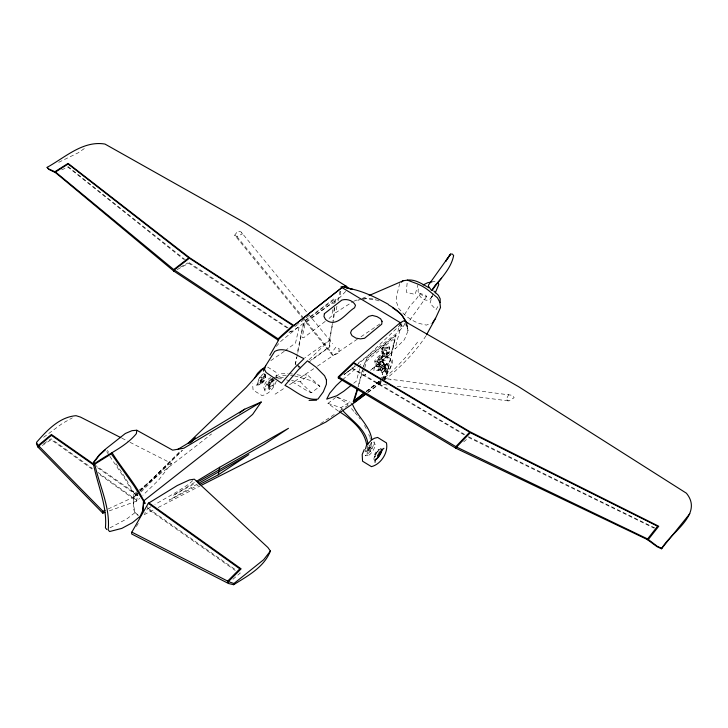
<?xml version="1.0" encoding="UTF-8"?>
<svg xmlns="http://www.w3.org/2000/svg" width="728" height="728" viewBox="0 0 728 728"><rect width="100%" height="100%" fill="white"/><g stroke="black" fill="none" stroke-linecap="round" stroke-linejoin="round"><path stroke-width="0.55" stroke-dasharray="3.64 2.73" d="M334.252 307.853L332.878 320.784M334.616 303.449L334.989 299.044L305.915 320.338L303.212 325.689L295.477 364.155M334.744 307.325C334.525 320.675 329.447 333.497 329.848 346.846L308.727 362.216M335.135 302.821L335.526 298.325L334.361 298.58L305.805 319.911L302.739 326.044L296.851 355.018M388.015 371.935L387.178 372.745L384.994 371.799L385.048 364.009L377.959 359.641L375.93 361.761L376.786 366.721L377.805 366.948C381.518 364.027 380.089 358.449 382.728 355L376.776 360.66M407.134 283.165L406.279 292.183L415.151 294.494L418.018 284.657M115.943 463.572L126.299 479.515L134.507 493.739C133.743 500.937 130.649 511.12 138.457 515.761M381.609 358.95L383.347 360.56L382.537 361.224L378.96 362.635L377.159 361.525L377.441 360.014L382.509 352.407L384.32 353.517L384.111 354.509L380.034 361.106L378.223 359.996L381.609 358.95L383.347 360.56M147.848 506.633L147.556 508.827L144.599 513.486M289.653 331.713L292.783 330.967L339.83 297.497L340.941 290.181M295.195 365.01L296.487 357.221M332.76 309.719L331.722 315.979L328.865 318.664M382.564 347.684L382.145 350.068L382.791 348.102L385.167 347.201L387.897 347.893L389.371 349.768L389.808 347.411L388.324 345.554L385.594 344.835L383.237 345.718L382.564 347.684L384.084 349.44L386.777 350.259L389.198 349.358L389.808 347.411M378.906 364.701L379.07 363.736L387.287 368.796L387.105 369.76M381.973 351.06L381.8 352.052L383.274 353.926L385.995 354.627L388.379 353.717L389.198 350.76L388.561 352.734L386.177 353.635L383.447 352.944L381.973 351.06L382.619 349.094L384.994 348.193L387.715 348.885M332.341 323.996L329.438 340.358L329.538 346.628L310.719 360.296M381.354 358.531L382.045 355.983L383.938 355.264L386.104 355.81L387.278 357.311L387.105 358.294L386.595 359.869L384.702 360.588L382.528 360.032L381.354 358.531L381.872 356.957L383.765 356.238L385.931 356.793L387.105 358.294M383.274 353.926L383.447 352.944L383.019 353.353L381.254 351.087L382.2 347.738L385.057 346.664L388.324 347.493L390.099 349.74L389.152 353.098L386.295 354.181L383.019 353.353M382.528 360.032L383.128 358.649M386.777 350.259L386.359 352.643L388.734 351.742M383.246 351.988L382.246 357.521L382.637 356.347L384.056 355.801L385.676 356.219L386.559 357.339L387.569 351.806L386.686 350.678L385.057 350.268L383.629 350.805L383.246 351.988L384.129 353.116M385.995 354.627L386.177 353.635L386.295 354.181M358.303 363.045L397.779 332.514L399.417 324.206M273.737 377.532L269.496 381.463L268.077 388.579L269.251 389.344L273.419 386.104L274.529 380.635M269.251 389.344L270.561 382.773L274.165 379.616M273.173 379.179L268.077 388.579L272.245 385.349L273.473 379.252M336.937 306.297L335.617 312.749L352.589 301.856M338.038 300.919L340.022 291.245M382.309 353.399L382.509 352.407M401.601 323.769L395.004 348.949L404.377 339.73L408.017 330.867L406.988 325.143M399.736 283.501L396.769 295.277L396.132 301.164L398.871 308.681L404.44 314.632A46.41 38.548 60.7 0 0 419.219 323.459L426.39 325.107L431.504 323.205M364.528 368.714L362.835 375.229L364.127 375.557L366.766 373.4L364.127 375.557M364.81 367.622L366.23 362.189L367.686 359.969L392.629 339.767L394.212 340.14L391.573 352.57L390.517 353.926L370.288 370.516L391.873 352.343L395.577 335.735L367.303 358.249L364.482 363.663L363.618 366.967M362.298 370.634L357.885 387.205M363.445 366.239L367.221 357.839L396.114 334.998L386.796 375.248L384.521 379.652M363.336 368.059L358.367 386.85M359.696 368.586L356.365 381.108L352.998 383.82M368.077 444.917L366.157 451.97L364.91 451.16L368.914 447.638L369.806 444.389M371.553 442.36L366.157 451.97L370.161 448.439L371.817 442.406M408.108 322.513L404.622 326.171L401.283 326.044L401.519 325.225M432.987 293.439L430.021 303.267L436.017 309.746L438.62 305.278M387.569 351.806L387.187 352.989L385.758 353.535M264.701 374.156C263.318 378.633 260.697 383.392 256.12 385.148L258.749 384.966M420.111 293.466L419.92 293.994L425.07 296.76L426.681 296.478L425.571 295.14L420.111 293.466L416.607 298.635L409.891 306.115L403.248 316.744M276.276 381.19C274.046 387.751 269.205 394.294 261.989 395.541L253.107 390.099L252.516 383.456M389.553 369.269L392.474 362.608L392.337 359.814L382.064 353.089L375.766 358.959L374.756 361.033L375.612 365.993L376.786 366.721L378.651 366.139M405.114 323.077L403.567 326.226L397.779 332.514M425.989 335.826C415.051 352.579 400.527 367.249 384.921 379.807M508.79 394.467L506.224 399.39L508.854 400.982L514.159 397.706L512.303 395.304L387.778 378.915L391.036 379.934M383.793 380.334L386.368 375.612L391.873 352.343L390.517 353.926M386.841 371.207L388.37 368.55L384.994 371.799L386.004 372.017L386.841 371.207L384.994 371.799M136.336 526.508L138.693 522.786M426.681 296.478L408.772 321.694M130.003 442.306L171.499 463.427L158.686 480.016L142.834 495.286M332.741 355.555L331.622 352.798L335.981 347.001L339.102 348.639L338.966 352.962L332.741 355.555L304.131 320.065M303.421 319.183L234.671 235.199L237.838 231.14L241.05 231.904L332.732 343.798M417.599 342.105L405.551 357.439L393.803 369.815L383.765 378.396M430.785 298.298L432.687 295.987M384.42 366.521L387.332 363.026M345.682 291.418L339.83 297.497M377.905 363.026L379.916 360.624M276.312 346.41L280.362 341.714L299.299 326.235L295.541 342.997L285.149 350.687M387.105 384.985L377.677 383.574L381.563 379.425M271.171 378.633C267.831 381.827 264.437 386.177 264.983 391.054L264.046 388.524M141.068 492.019L167.913 465.019L171.499 463.427M137.283 493.912L134.862 496.323L134.507 493.739L138.093 490.954M140.504 490.699L180.781 450.568M138.948 492.374L134.862 496.323L135.854 494.394L139.112 491.291M139.767 491.582L182.291 450.505M109.164 510.892L136.682 501.11L139.658 498.343M387.287 368.796L386.268 370.579L378.06 365.501L379.07 363.736M400.955 324.279L365.456 358.103L356.556 365.083M376.786 366.721L380.171 363.49M139.931 490.517L182.328 450.259M309.027 359.714L329.438 340.358L304.841 357.839M192.747 480.607L188.789 484.175L176.194 492.246L154.918 504.468M308.954 315.552L298.425 324.033M43.607 437.3L62.508 423.35L72.327 417.881M463.691 441.878L468.714 437.555L654.126 528.173M380.425 381.254L367.121 391.336M232.933 579.27L240.258 573.063L237.464 571.107M342.661 379.643L357.348 367.312M358.212 366.594L360.806 364.419M84.312 148.576L78.196 152.807L58.595 162.371M151.051 506.688L147.556 508.827L235.253 570.47M366.275 391.537L382 379.07M382.873 378.378L386.368 375.612L381.081 379.734M355.674 365.784L344.116 374.556M366.102 391.436L380.198 380.425M291.519 380.171L294.43 381.208L300.173 381.69L308.081 375.521L319.892 386.322L311.311 392.774C302.575 389.171 295.586 382.173 286.313 379.834M138.984 490.262L211.566 433.961M464.118 434.816L352.206 368.686L352.024 367.895L354.718 365.82M269.496 381.463L272.008 379.534M109.873 456.365L125.662 479.998L133.897 494.212L133.269 503.685L135.008 512.639L127.036 518.764L109.664 528.028M338.274 411.029L327.964 403.412L335.626 397.515M381.518 381.399L377.677 383.574M382.409 380.717L385.958 377.996L385.631 377.495L383.601 378.46M325.243 321.394L303.558 337.801L302.147 337.392L304.996 324.288L306.424 322.113L332.068 302.985L333.788 303.458M368.004 392.529L382.282 381.863M367.613 392.374L381.991 381.672M284.284 351.333L268.668 362.135M294.767 326.672L297.506 324.688M344.162 374.438L352.206 368.686L343.853 374.392M379.789 323.987L359.878 337.51M313.732 368.705L286.477 386.768M317.426 366.184L358.95 338.074M320.593 423.623L334.398 414.405M339.921 410.71L349.131 404.568M43.653 443.716L51.124 438.802L92.365 468.404M42.251 445.527L51.142 439.694L93.448 470.07M288.907 332.732L291.664 330.931M275.075 394.194L285.522 387.387M327.964 403.412L340.941 407.68L349.895 402.038L352.543 404.359M275.421 376.24L280.717 373.819L287.888 373.573M194.385 482.573L173.009 495.504L195.577 483.128M197.397 484.02L169.105 500.154L198.234 485.148M353.535 301.328L358.495 299.372M180.344 267.149L188.097 262.863M177.068 269.66L188.689 263.236L287.888 328.446M144.108 514.714L154.163 509.545M158.185 507.48L200.418 485.776M234.671 235.199L236.909 236.545L242.397 233.888L241.05 231.904M108.062 509.009L137.983 495.131L96.087 465.784M61.698 169.852L67.913 167.076L183.674 259.341M272.49 380.908L275.211 379.743M361.115 298.88L356.984 300.619L359.004 300.182M362.144 298.444L368.341 295.841M276.676 377.677L282.382 375.512L287.542 375.093M273.537 378.041L276.285 377.104L283.647 377.768M259.104 384.257L261.097 383.656M378.514 449.74L380.671 449.176M363.026 299.326L366.048 298.68L376.895 300.164A75.057 70.498 -72.6 0 1 380.862 301.62M431.859 281.918L435.053 281.299M362.79 298.571L364.937 298.18L375.976 299.172M386.431 363.891L388.779 363.727C385.285 366.084 382.218 370.325 382.5 374.665L381.563 372.39M378.906 370.397L376.585 370.552C380.071 368.222 383.119 363.982 382.828 359.659L383.765 361.925A5.087 1.629 -58.2 0 1 380.289 369.451A5.087 1.629 -58.2 0 1 378.642 366.812A5.087 1.629 -58.2 0 1 383.765 361.925M380.917 377.468L382.464 377.377C387.715 373.619 393.812 366.057 390.563 359.359L387.041 357.193L382.864 356.902C377.95 360.087 373.837 365.92 373.764 371.862M368.013 455.655L365.192 455.783C369.97 452.925 373.637 447.447 374.01 441.851L375.075 444.508A6.843 2.038 -57.2 0 1 369.751 454.609A6.843 2.038 -57.2 0 1 368.386 450.386A6.843 2.038 -57.2 0 1 375.075 444.508M277.959 378.806L282.309 378.797M288.898 373.664L292.947 374.028M290.563 375.448L293.584 375.794M397.251 386.313L508.854 400.982M297.042 374.729L302.166 375.603L305.869 374.747L308.081 375.521M384.093 364.046L386.149 364.51M378.451 369.615L380.617 370.115L381.973 371.79M294.594 375.912L311.484 380.753L319.892 386.322M378.369 368.495L380.553 369.178M337.51 397.261L349.895 402.038M134.507 493.739L136.828 495.013A8.882 1.365 31.4 0 0 139.403 497.033M468.45 436.691L656.31 528.674M121.904 438.183L128.993 441.787M267.622 367.076L276.458 372.59L276.995 379.224M352.024 367.895L464.537 434.379M336.482 396.86L345.764 402.52L347.911 404.795M296.587 364.837L299.153 366.411M297.834 366.621L300.464 368.231M298.171 365.802L300.855 367.458M374.756 361.033L375.93 361.761M261.934 377.568A1.656 0.628 -57.2 0 1 260.706 380.043A1.656 0.628 -57.2 0 1 260.178 378.915A1.656 0.628 -57.2 0 1 261.934 377.568L263.864 378.815A1.656 0.628 -57.2 0 1 262.626 381.29A1.656 0.628 -57.2 0 1 262.107 380.153A1.656 0.628 -57.2 0 1 263.864 378.815M269.014 382.136A1.656 0.619 -57.2 0 1 267.786 384.611A1.656 0.619 -57.2 0 1 267.267 383.483A1.656 0.619 -57.2 0 1 269.014 382.136L270.962 383.383A1.656 0.619 -57.2 0 1 269.724 385.867A1.656 0.619 -57.2 0 1 269.205 384.739A1.656 0.619 -57.2 0 1 270.962 383.383M370.015 447.174A1.711 0.51 -57.2 0 1 368.686 449.704A1.711 0.51 -57.2 0 1 368.341 448.648A1.711 0.51 -57.2 0 1 370.015 447.174L372.081 448.503A1.711 0.51 -57.2 0 1 370.752 451.032A1.711 0.51 -57.2 0 1 370.406 449.986A1.711 0.51 -57.2 0 1 372.081 448.503M272.245 385.349L273.419 386.104M368.914 447.638L370.161 448.439M259.941 380.116L261.871 381.363M267.03 384.684L268.969 385.94M368.013 449.84L370.079 451.178M288.033 327.846L187.424 261.498M383.347 368.222L385.239 369.524M97.634 467.749L137.374 495.604L136.682 501.11L98.972 474.037M148.157 508.353L236.536 570.452M135.008 512.639L138.438 515.087M97.871 472.354L137.283 500.637M67.886 166.466L186.532 260.797M300.173 381.69L311.311 392.774M351.488 408.59L354.208 411.748M354.891 412.539L357.612 415.697M236.909 236.545L302.83 317.089M303.54 317.963L331.622 352.798M383.356 362.517A4.359 1.401 -58.2 0 1 380.38 368.959A4.359 1.401 -58.2 0 1 378.969 366.712A4.359 1.401 -58.2 0 1 383.356 362.517L384.712 364.191A3.64 1.165 -58.2 0 1 382.227 369.56A3.64 1.165 -58.2 0 1 381.053 367.695A3.64 1.165 -58.2 0 1 384.712 364.191M358.922 417.362L360.196 419.11M340.941 407.68L342.133 409.427M106.716 451.642L109.246 455.419M107.416 450.441L108.627 452.325M364.455 425.443L366.63 429.365M405.696 323.651L407.68 327.3L406.315 323.614M368.759 434.498L369.569 436.491M400.527 323.878L401.283 326.044M406.269 323.796L408.017 330.867L407.043 324.415M383.938 355.264L384.056 355.801M369.979 437.483L370.334 439.312M265.056 374.811A5.788 2.193 -57.2 0 1 260.742 383.474A5.788 2.193 -57.2 0 1 258.922 379.479A5.788 2.193 -57.2 0 1 265.056 374.811L265.347 376.904A4.141 1.565 -57.2 0 1 262.271 383.101A4.141 1.565 -57.2 0 1 260.97 380.253A4.141 1.565 -57.2 0 1 265.347 376.904M431.595 296.269A8.063 5.888 51.4 0 1 422.586 298.762A8.063 5.888 51.4 0 1 418.946 287.615M373.964 459.641A6.852 2.011 -57.2 0 1 376.176 453.344A6.852 2.011 -57.2 0 1 381.053 448.439M265.556 374.174A6.616 2.512 -57.2 0 1 261.334 383.465A6.616 2.512 -57.2 0 1 257.748 381.445A6.616 2.512 -57.2 0 1 264.419 373.537M271.999 378.314A6.625 2.484 -57.2 0 1 267.758 387.615A6.625 2.484 -57.2 0 1 264.209 385.622A6.625 2.484 -57.2 0 1 270.88 377.677M374.592 457.293A5.997 1.756 -57.2 0 1 379.142 450.113A4.286 1.256 -57.2 0 0 376.549 451.333A4.286 1.256 -57.2 0 0 374.074 456.019A4.286 1.256 -57.2 0 0 375.766 456.356M375.821 454.854A1.711 0.501 -57.2 0 1 375.921 453.544A1.711 0.501 -57.2 0 1 377.359 451.933A1.711 0.501 -57.2 0 1 377.259 453.244M383.802 371.617A5.096 1.62 -58.2 0 0 387.287 364.091A5.096 1.62 -58.2 0 0 382.173 368.996A5.096 1.62 -58.2 0 0 383.802 371.617M383.893 371.134A4.368 1.392 -58.2 0 0 386.877 364.683A4.368 1.392 -58.2 0 0 382.491 368.887A4.368 1.392 -58.2 0 0 383.893 371.134"/><path stroke-width="1.09" d="M440.176 302.584L440.185 298.799L438.374 295.277L433.779 291.027M347.156 288.288L346.81 286.595L245.054 222.895L104.968 144.062C82.974 140.34 64.965 157.567 47.111 167.358L48.649 169.333L55.483 172.627L173.564 270.898L278.478 340.322L269.788 355.437M120.894 437.665L80.408 417.062L76.04 415.688C59.296 417.035 46.91 430.503 36.473 442.415L38.156 445.545L38.047 447.401L36.4 443.652M93.939 465.165L51.424 435.362L38.802 446L38.693 447.856L102.812 513.158L104.932 512.403M54.937 172.29L54.973 171.681L68.086 163.4L189.89 257.921L293.912 325.507L342.16 287.414L345.481 285.968L346.81 286.595M55.483 172.627L55.519 172.017L68.114 164.009L188.789 257.876L173.746 269.551L173.564 270.898M94.767 464.164C99.427 485.913 110.419 507.07 108.19 529.829L109.555 531.558L121.794 528.391L132.469 522.668L140.149 516.307L142.806 510.474L143.498 501.019L134.07 485.931L111.311 453.853L94.767 464.164L93.302 463.126C97.252 484.63 107.38 505.55 105.433 527.818L106.807 529.556M375.038 462.326L375.211 459.932M102.812 513.158L103.003 511.32L38.802 446M136.782 430.248L136.373 433.661C125.525 446.901 108.608 453.589 94.84 463.481L93.366 462.435L99.508 454.527L106.197 448.566L125.343 433.488L132.014 430.658L136.782 430.248L172.645 450.15L183.866 448.221L261.197 402.029L252.634 414.405L237.892 426.926L144.108 500.546L142.806 510.474M131.841 532.123L131.604 533.952L227.318 582.891L227.673 581.09L239.812 568.868L148.294 503.339L131.841 532.123L227.673 581.09M174.165 271.271L174.338 269.924L189.38 258.24L292.802 325.471L278.06 338.82L277.841 339.921M218.318 474.811L218.855 471.79L248.858 454.572L218.318 474.811L199.235 484.639M219.137 470.224L219.656 467.294L288.443 428.328L264.319 444.317L197.543 482.054M148.894 502.866L241.123 568.859L228.401 581.608L228.046 583.41L233.688 584.702C247.666 575.894 264.109 567.276 270.397 551.032L267.931 547.538L194.331 479.179L189.462 479.925L177.204 485.558L148.294 503.339M278.478 340.322L278.697 339.221L293.912 325.507L342.16 287.414M233.688 584.702L233.925 583.51L263.645 559.714L270.397 551.032M400.5 322.459L353.38 362.462L338.402 376.767L338.138 377.859L456.156 448.357L647.192 539.466L657.038 546.692L661.497 548.785C670.351 532.587 703.894 514.55 686.395 493.202L518.627 386.714L404.886 321.421L403.676 320.866L399.617 323.168M338.802 378.278L339.066 377.186L353.562 363.254L469.642 432.223L455.874 446.601L455.446 447.911M365.501 448.994L366.675 444.653C364.109 429.775 351.296 419.237 339.221 411.602M365.811 393.721L355.018 401.747L354.045 401.228L357.767 388.861M263.445 371.125L264.71 366.985L246.155 387.451L188.024 443.343M357.221 389.28L353.235 401.774L354.618 402.529L366.22 393.866M456.156 448.357L456.583 447.047L470.352 432.669L657.584 526.226L647.192 539.466M364.246 449.522L362.207 454.509L362.553 461.197L371.444 466.648C380.962 464.236 388.452 452.625 386.468 442.933L377.614 437.428L374.383 438.292L371.298 440.14L367.585 444.253M435.235 292.893L438.757 284.63L438.238 282.309M426.49 334.853L435.562 318.291L440.513 307.525L439.849 302.366L437.464 297.807L430.776 292.274A47.202 40.413 64.5 0 0 414.905 282.964L407.343 280.125L403.121 280.781L369.369 295.404M647.975 539.949L658.758 526.235L470.088 431.804L353.38 362.462M661.497 548.785L689.835 513.659M254.281 378.496L257.494 373.4L261.288 369.551L263.782 368.377M432.523 322.822L435.562 318.291M432.077 290.508C439.657 279.252 451.005 269.26 453.653 255.51L452.279 254.026L450.541 254.108L428.528 285.03L428.392 286.14L431.586 290.517L435.144 285.321L441.587 278.16M93.985 462.244L99.445 455.209L105.451 449.749M379.079 452.607L383.911 448.311M190.472 442.606L195.377 437.865L189.671 443.288M341.796 380.362L336.291 385.512L329.72 393.238L326.69 399.144L336.818 395.732L343.716 391.282L351.305 385.176M38.156 445.545L51.406 434.48L94.231 464.482M401.428 282.136L403.121 280.781M354.045 401.228L364.528 392.92M353.772 401.064L363.463 393.493M239.339 413.049L244.708 409.2L261.197 402.029M354.618 402.529L326.053 421.949L201.419 485.267M196.333 481.399L219.656 467.294M177.532 449.567L244.708 409.2M198.371 483.465L218.855 471.79M423.186 284.948L427.609 282.746L431.859 281.918M103.003 511.32L105.023 510.392M341.76 286.814L343.47 286.55L352.197 289.216L347.993 288.252C362.298 290.69 375.694 297.324 388.279 304.295M144.108 500.546L145.018 503.521C136.873 485.075 122.586 469.797 112.048 452.67M407.343 280.125C415.26 279.051 422.231 284.075 428.838 287.724M309.054 400.391L316.589 400.2M228.401 581.608L233.925 583.51M344.335 286.914L346.938 288.006M661.707 548.366L657.248 546.273L647.474 538.875L456.583 447.047L338.402 376.767M400.855 322.977L340.904 286.941M278.697 339.221L173.746 269.551L55.519 172.017L48.676 168.896L47.111 167.358M343.334 411.174C352.352 421.175 366.211 429.502 367.949 444.034M406.916 322.686L401.756 315.033A75.057 70.498 -72.6 0 0 392.519 307.735M406.333 322.44L401.456 314.414A78.342 73.737 -53.5 0 0 388.697 304.923M352.543 404.359C357.357 416.671 369.97 425.725 371.835 439.639M381.973 448.939A6.852 2.011 -57.2 0 1 379.752 455.209A6.852 2.011 -57.2 0 1 374.893 460.114M381.472 449.604A5.997 1.756 -57.2 0 1 379.534 455.1A5.997 1.756 -57.2 0 1 375.284 459.386M326.472 380.162L326.39 384.257L323.287 391.873L317.936 399.108C305.096 400.81 295.559 390.736 284.957 385.376L298.289 369.842L307.471 360.842L316.079 367.24L324.561 375.739L326.472 380.162M382.036 321.303L381.718 324.188L364.555 338.283L360.442 338.875L355.992 338.138L352.015 335.699L350.568 332.878L351.551 330.275L368.75 316.38L372.299 315.424L377.031 316.644L380.589 318.791L382.036 321.303M324.388 313.695L323.987 316.525L325.525 319.437C336.382 328.865 346.137 312.812 354.545 307.789L355.501 305.287C352.916 300.436 346.965 298.516 341.841 300.072L324.388 313.695M265.693 365.693L264.519 369.405L266.075 372.445L281.49 383.156L294.822 367.64L304.013 358.658C295.122 354.8 284.484 345.909 274.638 351.478L265.693 365.693M450.068 254.791L445.527 261.543L450.541 254.108L450.068 254.791M378.333 455.919A1.711 0.501 -57.2 0 0 379.661 453.389A1.711 0.501 -57.2 0 0 377.996 454.873A1.711 0.501 -57.2 0 0 378.333 455.919"/></g></svg>
